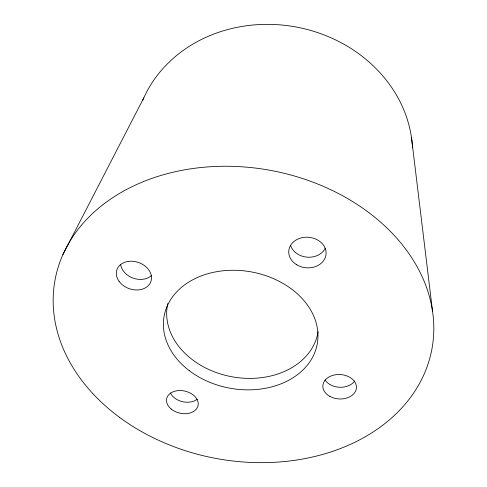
<?xml version="1.0" encoding="UTF-8"?>
<svg xmlns="http://www.w3.org/2000/svg" width="487" height="487" viewBox="0 0 487 487"><rect width="100%" height="100%" fill="white"/><g stroke="black" fill="none" stroke-linecap="round" stroke-linejoin="round"><path stroke-width="0.73" d="M62.872 254.707L143.829 97.808M411.503 137.644L432.523 311.156M142.654 100.499A139.769 123.394 10.2 0 1 292.565 26.389A139.769 123.394 10.2 0 1 412.27 144.255M412.386 145.729A139.769 123.394 10.2 0 1 412.519 147.926M318.09 331.708A76.483 58.702 10.2 0 1 231.526 376.695A76.483 58.702 10.2 0 1 167.79 303.498M197.351 399.157A15.815 11.262 12.7 0 1 182.546 401.69A15.815 11.262 12.7 0 1 170.401 392.948M354.694 380.998A16.54 12.145 3.6 0 1 339.762 387.275A16.54 12.145 3.6 0 1 325.012 379.933M325.334 248.212A18.372 15.158 5 0 1 307.09 257.16A18.372 15.158 5 0 1 290.538 245.308M151.719 275.35A17.672 13.782 19.1 0 1 133.274 278.174A17.672 13.782 19.1 0 1 120.654 264.471M119.699 417.475A191.574 146.587 10.2 0 0 430.581 355.218A191.574 146.587 10.2 0 0 180.178 170.675A191.574 146.587 10.2 0 0 119.699 417.475M189.236 370.65A77.823 59.128 10.2 0 0 316.367 347.803A77.823 59.128 10.2 0 0 216.435 271.734A77.823 59.128 10.2 0 0 189.236 370.65M296.82 264.843A18.719 15.31 5.2 0 0 326.047 254.287A18.719 15.31 5.2 0 0 299.365 238.453A18.719 15.31 5.2 0 0 296.82 264.843M119.047 281.279A17.995 13.898 18.9 0 0 149.521 284.201A17.995 13.898 18.9 0 0 133.201 261.312A17.995 13.898 18.9 0 0 119.047 281.279M171.223 409.074A16.071 11.317 12.6 0 0 197.722 406.706A16.071 11.317 12.6 0 0 178.12 390.629A16.071 11.317 12.6 0 0 171.223 409.074M329.845 396.388A16.82 12.218 3.7 0 0 356.362 388.462A16.82 12.218 3.7 0 0 332.718 375.392A16.82 12.218 3.7 0 0 329.845 396.388"/></g></svg>
